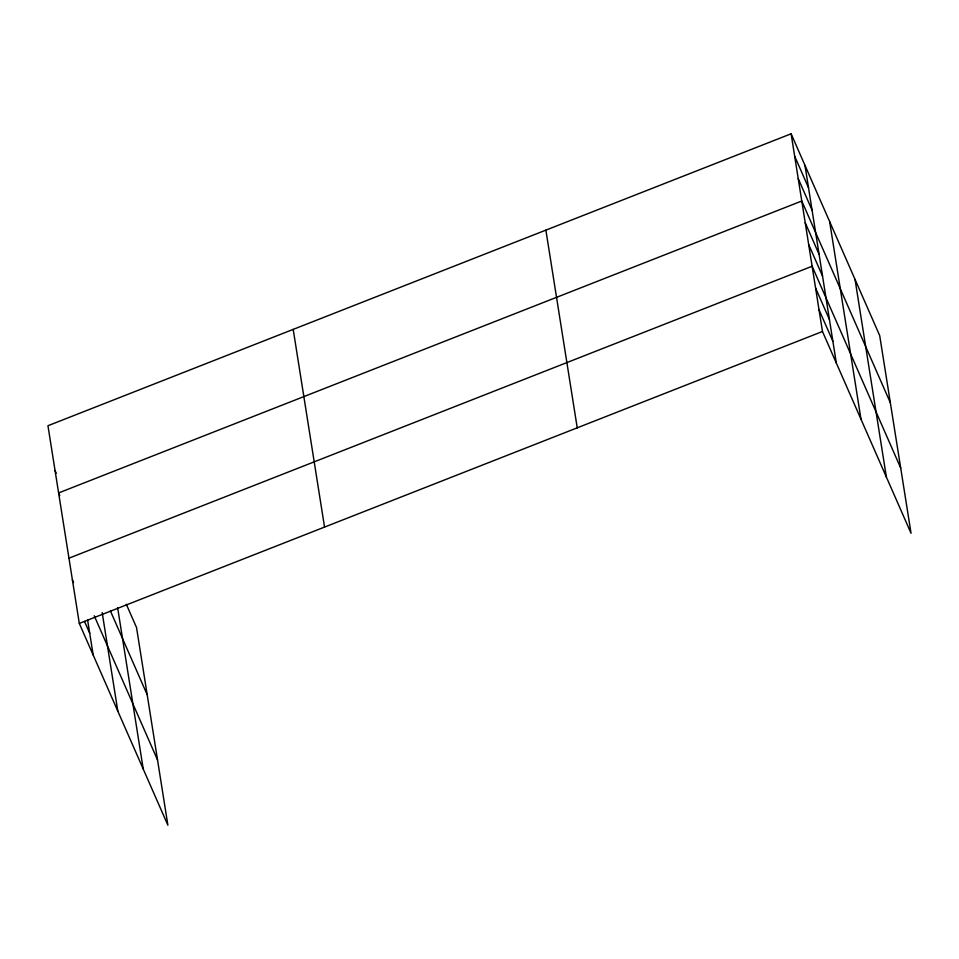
<?xml version="1.0" encoding="UTF-8"?>
<svg xmlns="http://www.w3.org/2000/svg" width="959" height="959" viewBox="0 0 959 959"><rect width="100%" height="100%" fill="white"/><g stroke="black" fill="none" stroke-linecap="round" stroke-linejoin="round"><path stroke-width="1.44" d="M791.115 133.792L822.474 331.49L911.05 533.276L879.691 335.578L791.115 133.792L47.95 425.724L79.309 623.422L167.885 825.208L136.526 627.51L126.3 604.218M68.964 558.186L812.129 266.254L900.705 468.04M79.309 623.422L822.474 331.49M794.675 156.197L808.533 187.772M798.224 178.602L812.081 210.177M890.36 402.792L801.784 201.006L58.607 492.938L59.77 495.575M805.224 222.764L819.082 254.327M808.677 244.509L822.534 276.072M815.582 288L829.439 319.575M819.022 309.745L832.88 341.32M55.059 470.533L56.209 473.171M110.405 610.931L147.183 694.724M94.246 615.786L157.54 759.972M72.404 579.931L73.567 582.557M84.524 621.408L89.714 633.252M855.032 279.405L886.392 477.103M829.631 221.529L860.99 419.239M804.973 165.368L836.332 363.065M545.875 230.124L577.234 427.834M293.19 329.381L324.55 527.09M117.645 607.742L143.227 769.034M102.181 612.573L117.825 711.17M87.641 620.197L93.167 654.997"/></g></svg>
